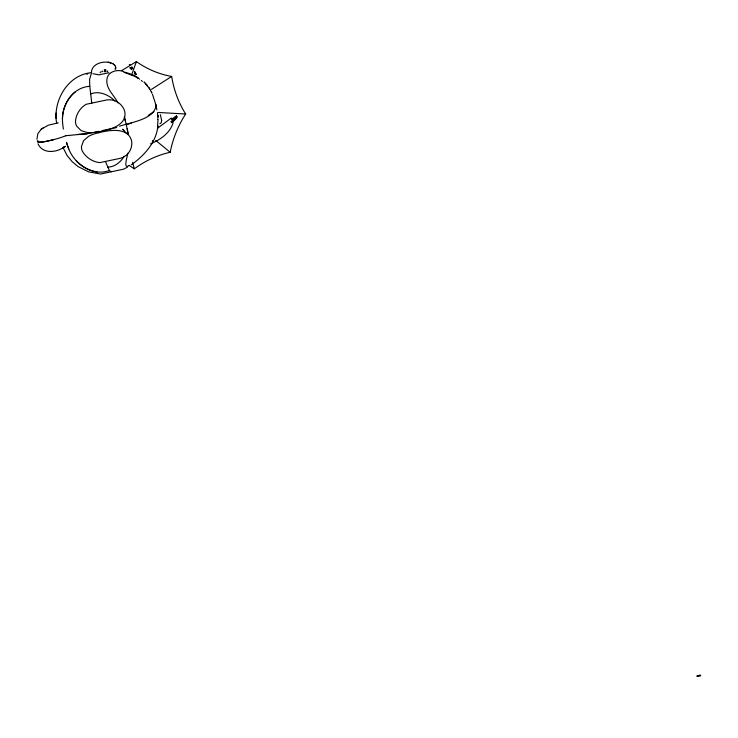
<?xml version="1.0" encoding="UTF-8"?>
<svg xmlns="http://www.w3.org/2000/svg" width="738" height="738" viewBox="0 0 738 738"><rect width="100%" height="100%" fill="white"/><g stroke="black" fill="none" stroke-linecap="round" stroke-linejoin="round"><path stroke-width="1.11" d="M36.918 139.297L37.859 133.643L41.429 129.058L48.376 125.174L58.274 122.859M115.746 69.224C116.641 65.009 111.715 62.555 108.209 62.241L110.857 62.887C103.744 60.451 91.678 63.533 91.466 72.352M157.941 125.672C156.465 142.231 144.251 155.598 131.281 164.842M62.453 118.809C62.462 103.541 73.551 87.112 89.787 86.328L89.584 79.344L91.595 72.665C67.813 74.575 52.638 100.968 56.623 123.218M161.65 120.276L161.262 122.692L159.832 123.799M156.013 107.093L155.958 105.755C154.196 119.519 130.368 122.397 119.574 126.235M98.689 132.766C109.095 130.063 128.098 126.825 131.604 140.884A16.098 15.682 14.9 0 1 120.515 158.264L99.824 162.618C92.573 161.908 85.746 157.369 82.25 151.004A10.507 10.24 14.9 0 1 81.475 146.585L83.514 140.764L88.56 136.318A37.758 36.78 14.9 0 1 98.689 132.766L98.837 131.272M157.766 127.988L157.997 126.189M127.702 153.273C127.803 155.377 122.545 170.469 129.205 165.386M157.554 125.063L157.784 123.135A6.974 0.766 -88.3 0 1 157.941 120.709L157.904 118.772A9.493 0.839 87 0 0 157.831 119.15M105.516 71.669L104.971 70.94L104.409 71.761M129.187 165.441L134.307 168.836C144.962 160.939 157.231 155.183 170.183 152.277C172.849 138.698 178.116 125.626 185.662 114.012C178.485 102.619 173.771 89.732 171.668 76.448C159.002 74.197 146.88 69.068 136.41 61.595L121.641 70.636M172.351 121.742L172.803 122.001L172.563 121.355M173.107 122.84C169.841 133.31 160.257 139.768 150.607 143.79M115.737 67.241L115.027 69.049M131.576 75.008L136.41 61.595M107.693 71.798L107.517 71.023L106.687 71.199M124.15 156.262C120.608 162.203 114.777 167.046 107.554 167.139M98.468 131.798C108.864 130.156 127.785 125.395 124.694 111.226A16.098 15.682 14.9 0 0 106.909 99.925L86.226 104.279C79.99 107.794 75.774 114.731 75.46 121.862A10.507 10.24 14.9 0 0 76.715 126.18L81.152 130.644L87.702 132.637A37.758 36.78 14.9 0 0 98.468 131.788L98.846 131.309M152.259 141.216L152.794 140.534M172.332 120.211L176.511 115.921M174.38 119.418L177.166 116.558L172.258 119.98M171.659 122.582L175.838 118.292L170.884 121.752L171.622 122.619M172.849 121.964L177.019 117.674L172.111 121.097M75.276 91.863C66.309 99.077 61.595 110.903 62.564 122.305A79.584 77.518 14.9 0 0 63.403 129.076M153.956 111.576L148.246 115.479M157.701 128.117L171.188 118.117L172.637 119.252M41.18 129.27L43.016 127.96M171.594 119.344L176.483 115.884M151.493 89.344L171.668 76.448M65.295 146.355L62.758 147.784L65.156 146.364C57.324 152.582 42.869 154.565 37.989 143.79M127.453 167.185L123.394 169.223L100.58 174.03L88.791 171.899L78.108 166.631L72.047 161.576L67.103 155.506L62.942 147.397M37.979 140.497A11.467 2.306 -13.1 0 0 37.49 141.631A9.234 1.854 -13.1 0 0 45.479 141.521A31.937 6.43 -13.1 0 0 54.474 139.436A24.243 4.88 -13.1 0 0 65.774 135.746L66.319 135.488M131.364 123.08L126.327 124.814L128.218 134.519M86.641 74.206L87.804 73.837M108.966 72.73L98.874 74.852L92.914 73.699M90.506 94.012C99.187 90.414 108.587 94.796 114.87 100.885M93.578 132.416L87.352 133.689L65.765 135.718M94.446 132.194L97.075 131.678M102.139 130.617L116.724 127.545M111.143 171.806L109.418 170.533C92.794 176.65 74.704 164.334 68.726 148.855A79.52 77.453 14.9 0 1 66.475 142.379M100.728 71.826L100.174 72.647M77.462 134.464L87.361 133.726M138.384 78.348L137.508 77.813A14.502 1.07 29.7 0 0 135.109 76.438L123.929 72.213L126.207 72.638M158.163 112.462L185.662 114.012M97.148 172.037C89.15 170.746 81.724 166.631 76.217 160.709M127.185 72.914L128.855 73.403M129.464 73.588L130.894 74.141M123.652 71.623C117.351 68.782 107.49 71.77 106.918 79.409C105.783 88.864 114.224 95.174 117.979 102.96M131.834 74.538L132.812 74.972M133.126 75.11L134.205 75.636M135.58 76.401L134.916 76.226A13.736 1.282 27.7 0 0 135.192 76.429M125.442 72.342L126.05 72.647M136.17 76.715L138.209 78.099M129.999 67.472L131.899 68.8M130.054 68.247L131.788 69.575M137.775 77.804L137.619 77.711A15.129 1.116 29.7 0 0 136.595 77.056L136.226 76.835A18.413 1.218 29 0 0 134.63 75.885M139.178 78.828L139.703 79.206M155.801 140.469L170.183 152.277M113.274 63.957L114.971 65.534M144.722 82.813L144.011 82.093M144.261 82.139L146.936 84.971M126.272 133.126L122.776 129.159L123.827 130.377M148.606 87.278L149.316 88.228M147.526 85.848L146.438 84.667A15.655 1.255 47.5 0 0 145.81 84.15L149.593 88.698L151.936 93.117M102.942 71.346L102.139 71.106L101.881 71.863M132.508 68.339L131.964 67.499M131.973 68.689L131.143 67.416M131.89 66.918L132.342 67.628M131.364 67.278L132.037 68.33M130.091 64.603L129.288 64.529M109.418 170.533L105.377 161.447M132.351 67.638L132.794 68.339M134.371 71.318L136.189 74.593M149.436 88.44L149.768 89.03M134.473 72.084L135.349 73.671M134.436 72.721L135.045 73.8M134.362 73.2L134.786 73.984M134.667 71.577L135.644 73.403M134.593 72.785L135.072 73.699M135.635 73.394L136.106 74.326M156.032 104.427L156.078 106.466A14.511 0.553 75.3 0 0 156.493 107.951L156.843 109.861M151.724 92.702L151.456 92.066M152.452 94.261L155.414 103.32A14.511 0.664 77.5 0 0 155.626 104.528L155.819 105.469M160.34 114.648L161.668 120.488M157.978 115.589L158.449 116.853M132.6 162.351L134.307 168.836M125.506 121.318L124.344 117.176A76.134 74.16 14.9 0 1 124.897 119.076L126.336 124.851M127.222 128.67L127.591 130.617A76.134 74.16 14.9 0 1 128.172 134.528M91.78 103.117L89.787 86.328M157.434 112.822L157.904 117.619M157.72 115.211L157.831 116.835M68.754 148.855A79.584 77.518 14.9 0 1 66.503 142.369M54.474 139.399A31.937 6.43 -13.1 0 1 45.47 141.484A9.234 1.854 -13.1 0 1 37.481 141.595M142.36 81.374A10.756 0.978 39.1 0 1 141.318 80.488M105.635 69.796L105.396 71.687L104.713 71.383L104.326 69.649L105.635 69.796M696.967 676.063C700.593 677.383 703.231 673.388 696.967 676.063M56.097 114.381L56.07 113.043L56.143 118.237L56.097 114.381"/></g></svg>
